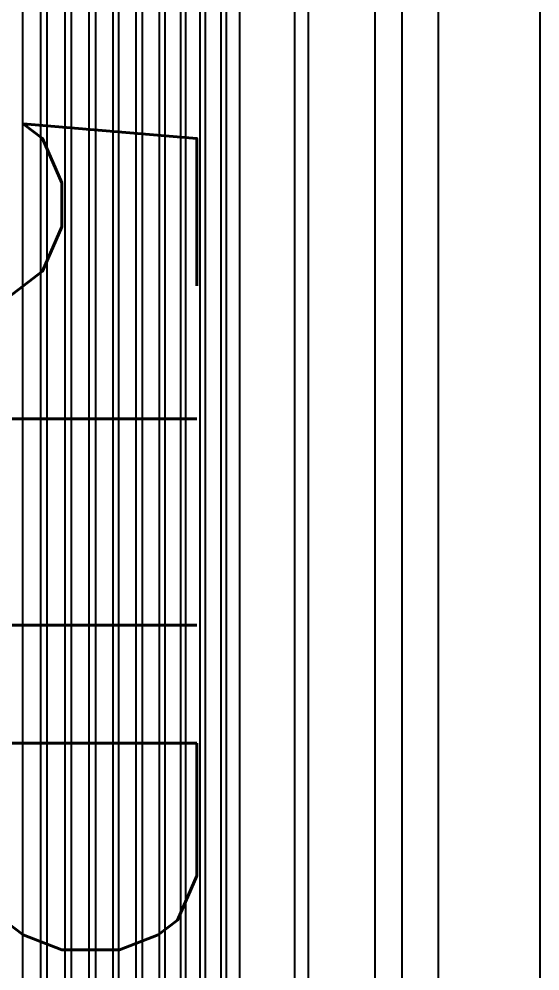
# Model space of a CAD drawing. Header units: inches. Extents: x -86408137 to 595769, y 1041006 to 3160331.
# Drawn here: x 399808 to 400373, y 1081171 to 1082202 of the extents above; entities that cross this region are included whole.
import ezdxf

# ---------------------------------------------------------------- set-up
doc = ezdxf.new("R2010")
doc.units = ezdxf.units.IN
doc.header["$MEASUREMENT"] = 0
doc.layers.add('Edges', color=7, linetype='Continuous')
doc.layers.add('partition', color=8, linetype='Continuous')
doc.styles.add('LAILA', font='romans.shx', dxfattribs={"width": 0.85, "height": 350})

# ---------------------------------------------------------------- blocks, each defined once
blk = doc.blocks.new('air con')
at = {"layer": 'Edges'}
for p, q in [((71.402, 41.898), (152.402, 41.898)), ((71.402, 41.095), (152.402, 41.095)), ((71.402, 39.122), (152.402, 39.122)), ((152.402, 38.724), (71.402, 38.724)), ((152.402, 37.092), (71.402, 37.092)), ((152.402, 36.701), (71.402, 36.701)), ((152.402, 36.542), (71.402, 36.542)), ((152.402, 36.078), (71.402, 36.078)), ((152.402, 35.914), (71.402, 35.914)), ((152.402, 35.493), (71.402, 35.493)), ((152.402, 35.34), (71.402, 35.34)), ((152.402, 34.877), (71.402, 34.877)), ((152.402, 34.709), (71.402, 34.709)), ((152.402, 34.207), (71.402, 34.207)), ((152.402, 34.022), (71.402, 34.022)), ((152.402, 33.51), (71.402, 33.51)), ((152.402, 33.335), (71.402, 33.335)), ((152.402, 32.826), (71.402, 32.826)), ((152.402, 32.625), (71.402, 32.625)), ((152.402, 32.098), (71.402, 32.098)), ((152.402, 31.911), (71.402, 31.911)), ((152.402, 31.378), (71.402, 31.378)), ((152.402, 31.189), (71.402, 31.189)), ((152.402, 30.654), (71.402, 30.654))]:
    blk.add_line(p, q, dxfattribs=at)
blk = doc.blocks.new('1.5HP AIR CONDITION')
at = {"xscale": 36.51607049631966, "yscale": 36.51607049631966, "zscale": 36.51607049631966}
blk.add_blockref('air con', (-4086.2, -544), dxfattribs=at)
at = {"insert": (-704.8, 763.8), "char_height": 438.25, "width": 4290.862, "attachment_point": 1, "style": 'LAILA'}
blk.add_mtext('1.5HP', dxfattribs=at)

msp = doc.modelspace()

# ---------------------------------------------------------------- linework, layer by layer
at = {"layer": 'partition'}
for p, q in [((400262.7, 1080294.1), (400262.7, 1082449.1)), ((400372.7, 1080294.1), (400372.7, 1082449.1))]:
    msp.add_line(p, q, dxfattribs=at)

# ---------------------------------------------------------------- block references
at = {"rotation": 270}
msp.add_blockref('1.5HP AIR CONDITION', (399237.1, 1081926.5), dxfattribs=at)

doc.saveas('drawing.dxf')
